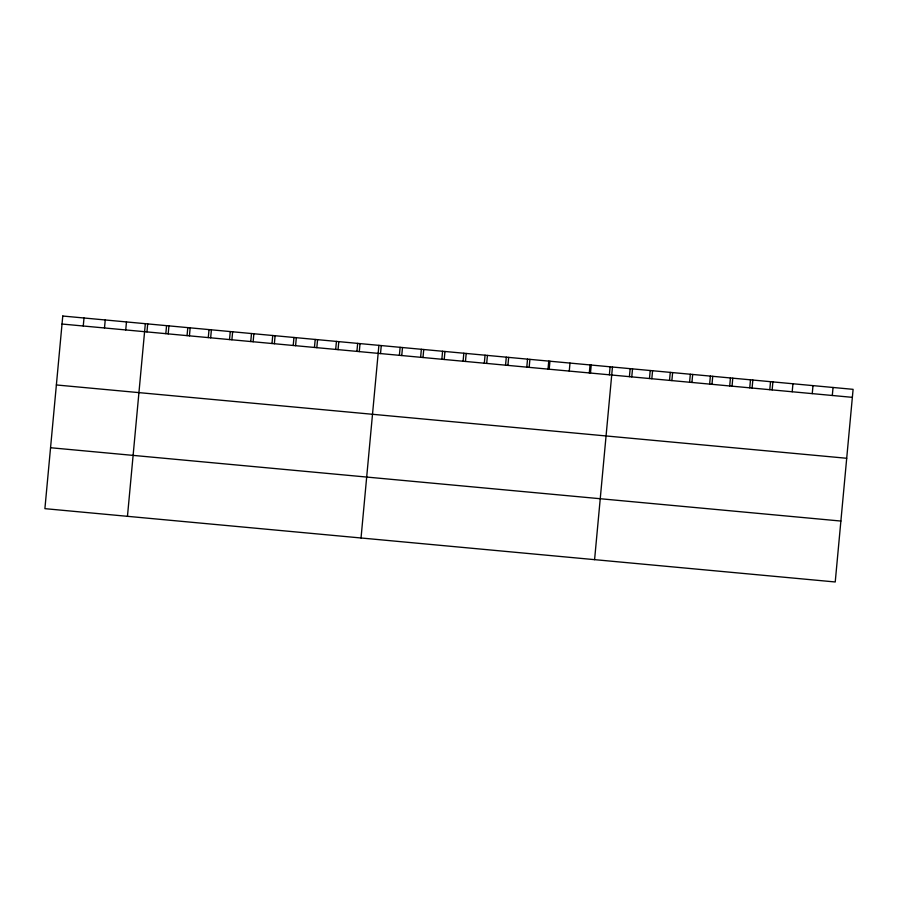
<?xml version="1.0" encoding="UTF-8"?>
<svg xmlns="http://www.w3.org/2000/svg" width="898" height="898" viewBox="0 0 898 898"><rect width="100%" height="100%" fill="white"/><g stroke="black" fill="none" stroke-linecap="round" stroke-linejoin="round"><path stroke-width="1.35" d="M83.256 325.996L84.008 317.993M104.494 327.972L105.234 319.957M125.731 329.936L126.472 321.933M127.46 516.316L145.33 323.684M146.958 331.901L147.699 323.897M165.827 333.652L166.568 325.648M168.195 333.876L168.936 325.873M187.053 335.627L187.805 327.624M189.422 335.841L190.163 327.837M208.291 337.592L209.032 329.588M210.66 337.816L211.4 329.813M229.529 339.567L230.27 331.564M231.886 339.781L232.638 331.777M250.755 341.532L251.496 333.528M253.124 341.756L253.865 333.753M271.993 343.507L272.734 335.504M274.361 343.721L275.102 335.717M293.219 345.472L293.96 337.468M295.588 345.696L296.329 337.693M314.457 347.447L315.198 339.444M316.826 347.661L317.566 339.657M335.684 349.412L336.436 341.408M338.052 349.636L338.804 341.633M356.921 351.387L357.662 343.384M359.29 351.601L360.031 343.597M361.03 537.992L378.9 345.348M380.528 353.576L381.268 345.573M399.386 355.327L400.126 347.324M401.754 355.541L402.495 347.537M420.623 357.292L421.364 349.288M422.992 357.516L423.733 349.513M441.85 359.267L442.591 351.264M444.218 359.481L444.959 351.477M463.087 361.232L463.828 353.228M465.456 361.456L466.197 353.453M484.314 363.207L485.066 355.193M486.682 363.421L487.434 355.417M505.552 365.172L506.292 357.168M507.92 365.396L508.661 357.393M526.789 367.136L527.53 359.133M529.158 367.361L529.899 359.357M548.016 369.112L548.757 361.108M549.206 369.224L549.946 361.221M569.265 371.087L569.994 363.073M589.312 372.939L590.053 364.936M590.48 373.052L591.232 365.048M609.372 374.803L610.112 366.799M594.588 559.656L612.458 367.013M629.419 376.666L630.16 368.663M631.765 376.879L632.518 368.876M649.479 378.518L650.219 370.515M651.825 378.743L652.565 370.739M669.526 380.382L670.267 372.378M671.872 380.606L672.624 372.603M689.585 382.245L690.326 374.241M691.931 382.458L692.672 374.455M709.633 384.108L710.374 376.105M711.979 384.322L712.731 376.318M729.692 385.96L730.433 377.957M732.038 386.185L732.779 378.181M749.74 387.824L750.481 379.82M752.086 388.037L752.838 380.034M769.788 389.687L770.54 381.684M772.145 389.9L772.886 381.897M792.193 391.764L792.945 383.76M812.252 393.627L812.993 385.624M832.3 395.479L833.052 387.476M62.029 324.032L852.359 397.343M56.372 384.961L846.702 458.272M50.557 447.732L132.825 455.365M133.117 455.387L840.887 521.053M62.77 316.029L44.9 508.661L835.23 581.971L853.1 389.339L62.77 316.029"/></g></svg>
